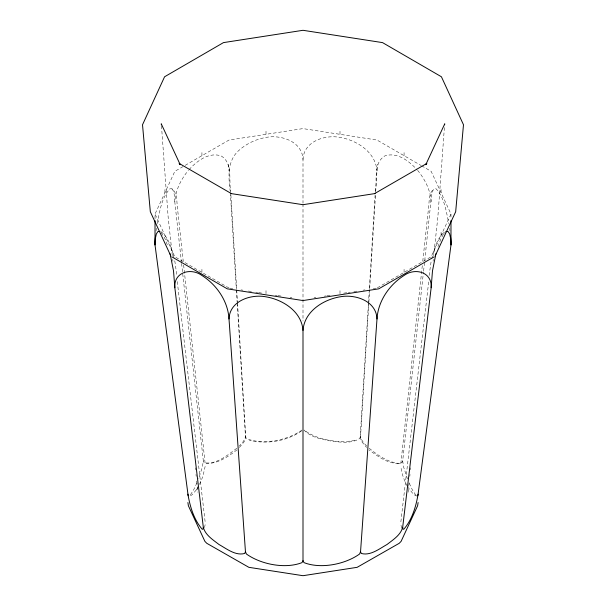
<?xml version="1.0" encoding="UTF-8"?>
<svg xmlns="http://www.w3.org/2000/svg" width="606" height="606" viewBox="0 0 606 606"><rect width="100%" height="100%" fill="white"/><g stroke="black" fill="none" stroke-linecap="round" stroke-linejoin="round"><path stroke-width="0.45" stroke-dasharray="3.03 2.27" d="M424.73 260.595L431.495 195.791L432.479 191.201L434.055 188.822L436.108 188.814C444.69 198.071 446.213 211.721 448.864 223.614M429.101 275.518L431.222 260.807M368.372 304.53L360.176 437.653L361.956 441.933L366.577 447.455M368.433 303.583L375.114 195.011M375.349 191.231C377.477 179.747 372.826 163.15 384.924 155.871C397.278 151.879 409.073 161.029 416.958 169.657M366.713 446.084L363.373 442.418L361.267 439.183L360.547 436.608L368.827 302.864M368.887 301.924L369.645 289.683M369.698 288.736L375.652 192.67M375.705 191.731L376.993 171.013L377.909 164.324M444.387 127.593L437.85 217.115L433.684 255.618M182.717 273.76L203.328 460.931L202.29 467.34L198.541 478.899M400.831 463.598L422.359 265.011M422.761 261.247L428.783 205.714C429.298 200.033 428.957 192.572 434.055 188.822M408.088 492.277L408.694 486.641M408.792 485.701L409.308 481.005M409.815 476.308L410.012 474.43M410.52 469.733L410.724 467.855M433.07 261.254L433.275 259.376M407.459 478.899L403.71 467.34L402.672 460.931L423.488 271.882M423.594 270.943L424.632 261.534M156.053 230.856L156.348 228.197M400.861 521.88L428.715 281.593M181.474 262.474L174.846 202.283C175.316 190.382 180.989 179.399 188.39 170.316M205.139 466.423L202.912 476.384L199.079 485.451M230.295 191.731C228.295 177.134 226.97 159.893 239.847 149.614C247.286 143.221 256.376 139.138 266.004 137.403C281.267 134.479 302.409 141.509 303 159.567L303 202.995M157.136 223.614C159.787 211.721 161.31 198.071 169.892 188.814L171.945 188.822C177.043 192.572 176.702 200.033 177.217 205.714L183.239 261.247M303 159.567C303.591 141.509 324.733 134.479 339.996 137.403C357.078 140.289 375.69 152.257 376.993 171.013M205.169 524.705L204.449 527.606M431.677 258.974C434.358 249.414 436.631 238.15 444.895 231.742M237.173 302.864L245.453 436.608L244.733 439.183L242.627 442.418L239.287 446.084M437.971 246.718L441.07 238.476L443.63 233.893M402.672 460.931L401.96 462.681C389.855 465.756 378.25 456.598 368.971 449.819M196.942 482.846L193.617 489.921L190.163 495.2M155.022 218.728L155.022 214.039L174.846 171.316L184.406 165.802M421.594 165.802L431.154 171.316L450.978 214.039L431.154 256.755L376.993 288.024M360.547 436.608L359.57 438.623C351.094 443.88 340.398 442.16 331.005 441.062C321.551 439.236 310.689 437.396 303.977 430.018C318.658 440.759 339.057 443.35 356.692 440.191M190.458 495.822L192.322 494.572L196.594 489.587M196.412 489.875L198.7 486.194M189.042 169.657C196.927 161.029 208.722 151.879 221.076 155.871C233.174 163.15 228.523 179.747 230.651 191.231M239.423 447.455L244.044 441.933L245.824 437.653L237.628 304.53M444.228 233.302L446.024 231.53M236.787 448.281C227.538 455.114 216.206 464.999 204.04 462.681L203.328 460.931M302.023 430.018C287.555 440.41 263.209 445.213 246.43 438.623L245.453 436.608M301.455 430.995C286.843 441.251 266.542 444.592 249.308 440.191M237.029 449.819C228.182 456.674 217.781 463.855 206.146 463.484M185.201 165.34L229.007 140.047L303 128.601L376.993 140.047L420.799 165.34M314.097 297.758L315.946 297.47M324.271 296.183L326.119 295.895M327.043 295.751L330.747 295.183M343.693 293.175L347.397 292.607M348.321 292.463L350.17 292.175M353.866 291.6L357.57 291.031M363.115 290.168L364.964 289.888M373.288 288.6L376.068 288.168M399.854 463.484C388.204 462.666 378.03 455.394 369.213 448.281M229.932 288.168L232.712 288.6M241.036 289.888L242.885 290.168M248.43 291.031L252.134 291.6M255.83 292.175L257.679 292.463M258.603 292.607L262.307 293.175M275.253 295.183L277.101 295.463M278.025 295.607L281.729 296.183M290.054 297.47L291.903 297.758M417.064 496.109L413.678 494.572L408.141 487.55M229.007 288.024L174.846 256.755L155.022 214.039M161.105 231.742C169.369 238.15 171.642 249.414 174.323 258.974M161.173 232.712L164.93 238.476L168.029 246.718M415.837 495.2L412.383 489.921L408.391 481.323M417.61 170.316C425.011 179.399 430.684 190.382 431.154 202.283M171.945 188.822L173.521 191.201L174.505 195.791L174.846 202.283M407.3 486.194C403.99 480.073 401.589 473.369 400.861 466.423M401.755 528.205L400.831 524.705M174.778 260.807L176.899 275.518M228.091 164.324L229.007 171.013M177.285 281.593L205.139 521.88M449.652 228.197L449.947 230.856M181.58 263.413L182.611 272.821M183.641 265.011L205.169 463.598M172.316 255.618L168.15 217.115L161.476 125.707M172.725 259.376L172.93 261.254M195.276 467.855L195.48 469.733M195.988 474.43L196.185 476.308M196.692 481.005L197.208 485.701M197.306 486.641L197.912 492.277M230.886 195.011L237.567 303.583M230.348 192.67L236.302 288.736M236.355 289.683L237.113 301.924M450.978 214.039L450.978 218.728M441.07 189.602L441.07 192.678M441.07 232.318L441.07 235.393M404.073 152.606L404.073 155.681M404.073 269.314L404.073 272.389M339.996 131.244L339.996 134.327M339.996 290.668L339.996 293.751M303 203.942L303 321.013M266.004 131.244L266.004 134.327M266.004 290.668L266.004 293.751M201.927 152.606L201.927 155.681M201.927 269.314L201.927 272.389M164.93 189.602L164.93 192.678"/><path stroke-width="0.91" d="M155.356 237.052L155.022 244.998L188.171 495.753M431.154 287.714C432.351 272.049 415.171 267.405 404.073 275.465C389.226 284.888 378.03 301.174 376.993 318.991L360.547 551.702L361.267 553.452C370.486 556.02 379.386 548.725 387.06 544.468C393.029 539.779 400.604 535.136 402.672 527.379L431.154 287.714L432.479 270.912L435.903 253.778M450.978 220.607L450.978 244.998L418.095 494.155C416.019 506.518 412.072 519.819 403.71 529.333L402.937 528.977L402.672 527.379M245.453 551.702L244.733 553.452C235.514 556.02 226.614 548.725 218.94 544.468C212.971 539.779 205.396 535.136 203.328 527.379L174.846 287.714C173.649 272.049 190.829 267.405 201.927 275.465C216.774 284.888 227.97 301.174 229.007 318.991L245.453 551.702L246.43 554.02C260.898 564.413 285.244 569.208 302.023 562.618L303 560.603L303 330.437C304.303 311.681 322.915 299.712 339.996 296.826C355.26 293.902 376.394 300.932 376.993 318.991M418.095 502.518L417.632 505.707L416.269 508.676L401.096 541.37L399.218 543.302L357.146 567.322L303 575.7L248.854 567.322L206.782 543.302L204.904 541.37L189.731 508.676L188.368 505.707L187.905 502.518M203.328 527.379L203.063 528.977L202.29 529.333C193.928 519.819 189.981 506.518 187.905 494.155M417.829 495.753L418.095 494.155M444.592 124.768L444.759 123.806L425.768 164.726L426.851 163.423L374.508 193.647L375.008 193.564L303 204.699L230.992 193.564L231.492 193.647L179.149 163.423L180.232 164.726L161.241 123.806L161.408 124.768M229.007 318.991C229.606 300.932 250.74 293.902 266.004 296.826C283.085 299.712 301.697 311.681 303 330.437M360.547 551.702L359.57 554.02C345.102 564.413 320.756 569.208 303.977 562.618L303 560.603M435.222 255.83L455.674 211.752L463.484 124.768L441.418 76.773L382.53 42.609L303 30.3L223.47 42.609L164.582 76.773L142.516 124.768L150.326 211.752L170.778 255.83M434.131 256.846L378.712 288.842L303 300.553L227.288 288.842L171.869 256.846M159.976 231.53L157.924 231.537L156.348 233.916L155.356 238.506L155.022 244.998L155.022 220.607M446.024 231.53L448.076 231.537L449.652 233.916L450.644 238.506L450.978 244.998L450.644 237.052M170.097 253.778L173.521 270.912L174.846 287.714"/></g></svg>
